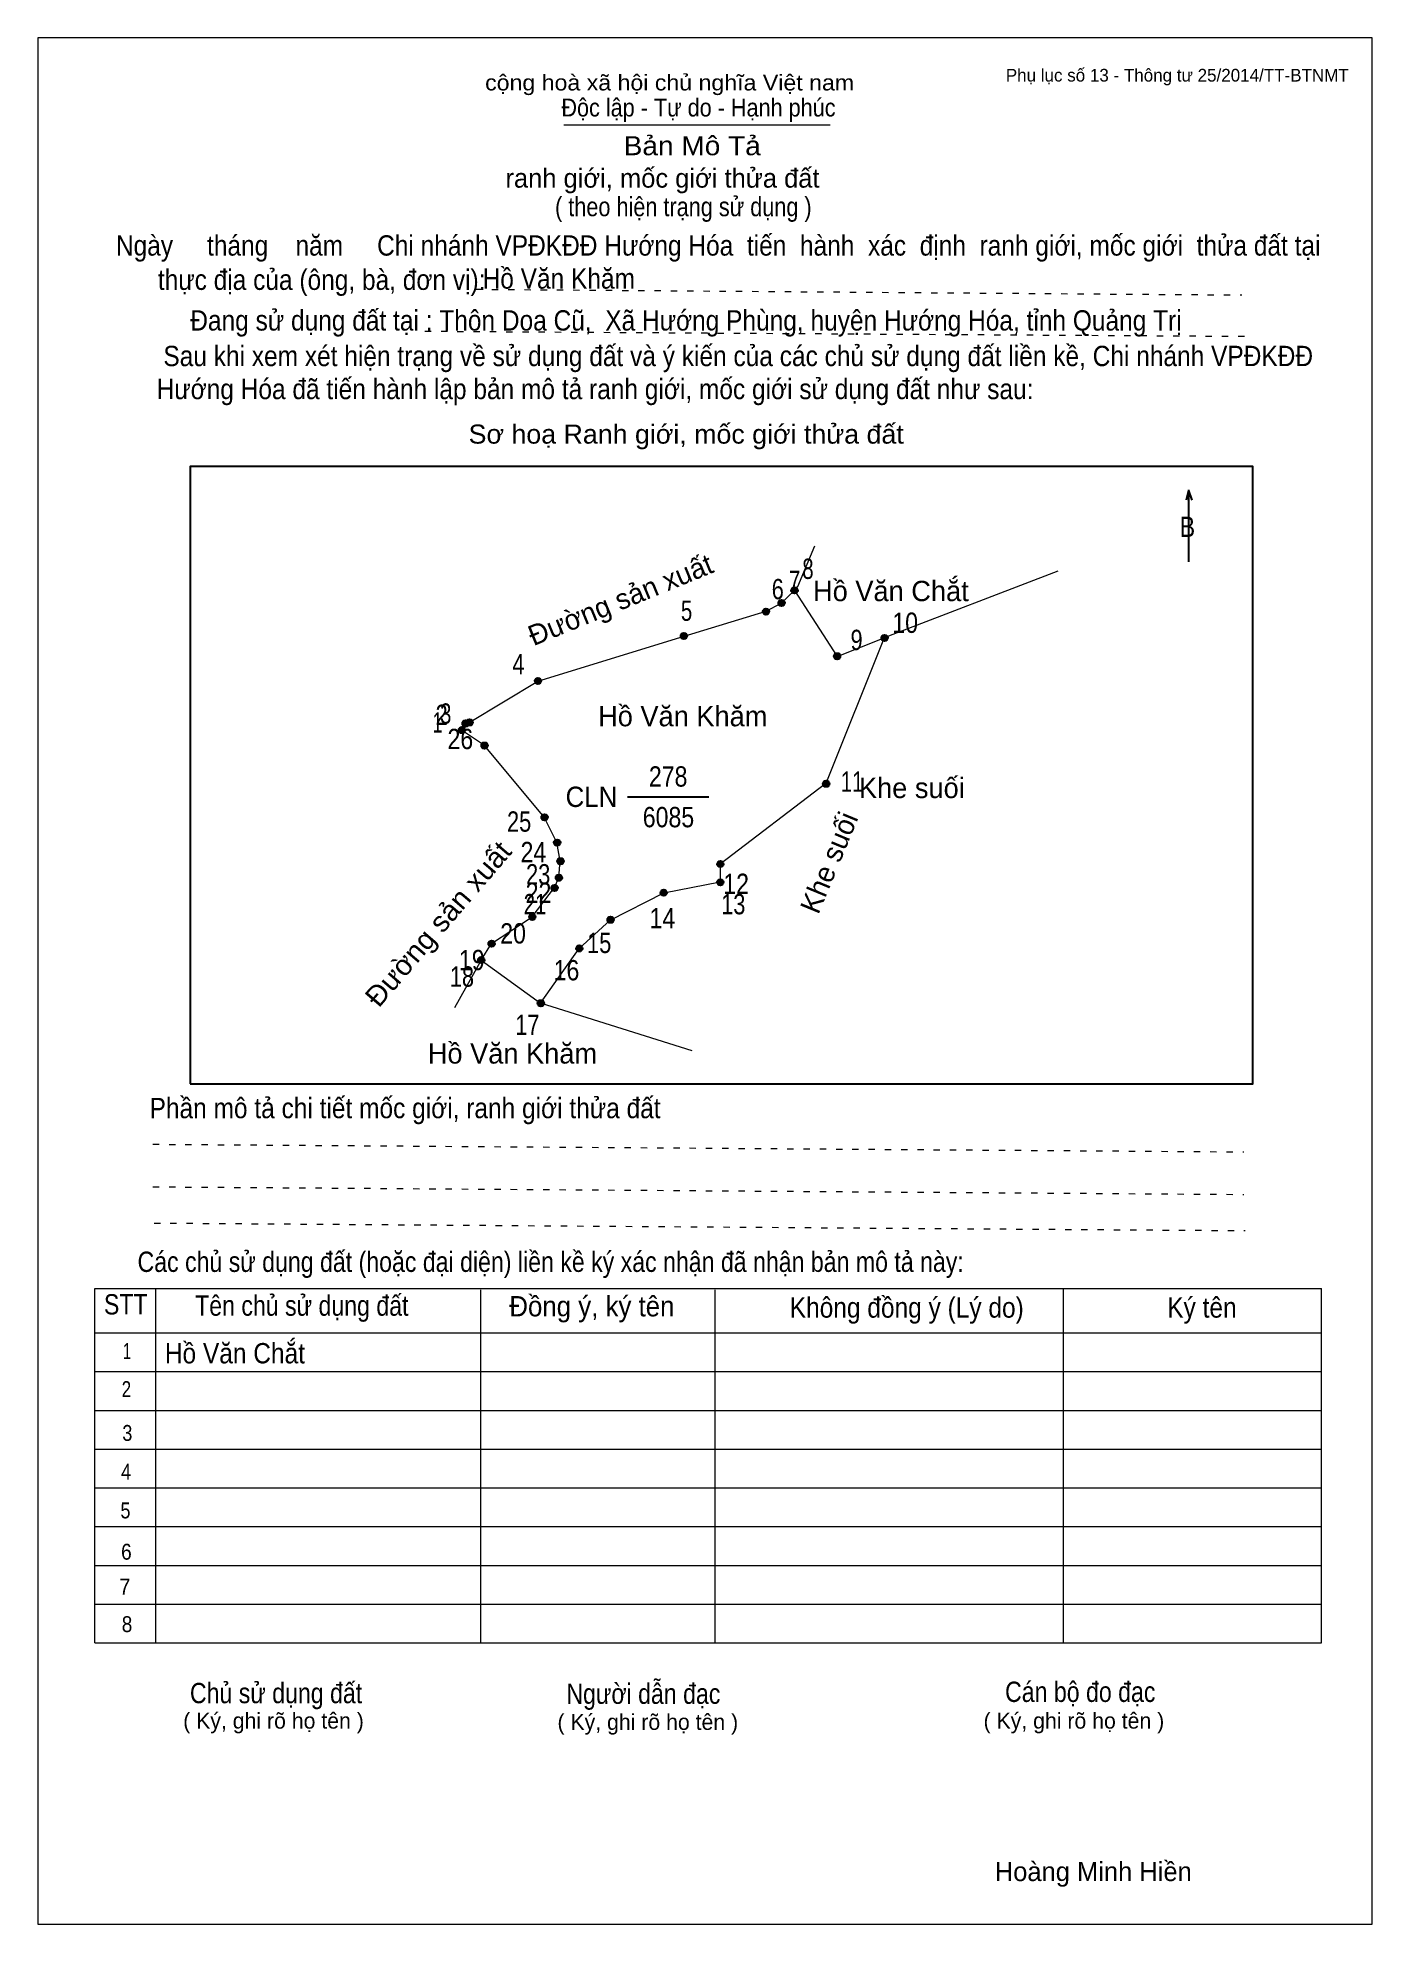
# Model space of a CAD drawing. Header units: centimetres. Extents: x 0 to 21, y 0 to 29.7.
import ezdxf
from ezdxf.enums import TextEntityAlignment as Align

# ---------------------------------------------------------------- set-up
doc = ezdxf.new("R2010")
doc.units = ezdxf.units.CM
doc.header["$LTSCALE"] = 0.13
doc.linetypes.add('DOTTED', pattern=[1.5, 0.3, -1.2])
for name, color, linetype, lineweight in [('1', 7, 'Continuous', 13), ('32', 7, 'Continuous', 25), ('33', 7, 'Continuous', 25), ('6', 7, 'Continuous', 13), ('62', 7, 'Continuous', 13)]:
    doc.layers.add(name, color=color, linetype=linetype, lineweight=lineweight)
doc.layers.add('34', color=7, linetype='Continuous')
doc.layers.add('63', color=7, linetype='Continuous')

msp = doc.modelspace()

# ---------------------------------------------------------------- hatches: boundary and pattern name
at = {"layer": '32'}
for points in [[(11.7545, 20.8014, 1), (11.6545, 20.8014, 1)], [(11.9583, 21, 1), (11.8583, 21, 1)], [(11.5088, 20.6647, 1), (11.4088, 20.6647, 1)], [(10.2171, 20.2818, 1), (10.1171, 20.2818, 1)], [(13.3752, 20.2508, 1), (13.2752, 20.2508, 1)], [(12.6289, 19.9637, 1), (12.5289, 19.9637, 1)], [(7.9218, 19.5734, 1), (7.8218, 19.5734, 1)], [(6.7248, 18.7995, 1), (6.6248, 18.7995, 1)], [(6.7816, 18.9039, 1), (6.6816, 18.9039, 1)], [(6.8448, 18.92, 1), (6.7448, 18.92, 1)], [(7.0807, 18.5566, 1), (6.9807, 18.5566, 1)], [(12.4566, 17.9544, 1), (12.3566, 17.9544, 1)], [(8.0251, 17.4274, 1), (7.9251, 17.4274, 1)], [(8.2238, 17.0289, 1), (8.1238, 17.0289, 1)], [(8.276, 16.7361, 1), (8.176, 16.7361, 1)], [(10.7917, 16.6914, 1), (10.6917, 16.6914, 1)], [(8.1824, 16.3142, 1), (8.0824, 16.3142, 1)], [(8.2508, 16.4755, 1), (8.1508, 16.4755, 1)], [(10.7917, 16.4043, 1), (10.6917, 16.4043, 1)], [(9.8996, 16.2395, 1), (9.7996, 16.2395, 1)], [(7.8328, 15.8601, 1), (7.7328, 15.8601, 1)], [(9.0637, 15.8135, 1), (8.9637, 15.8135, 1)], [(7.1915, 15.4375, 1), (7.0915, 15.4375, 1)], [(7.0291, 15.1797, 1), (6.9291, 15.1797, 1)], [(8.5717, 15.3629, 1), (8.4717, 15.3629, 1)], [(7.9666, 14.5, 1), (7.8666, 14.5, 1)]]:
    msp.add_hatch(color=256, dxfattribs=at).paths.add_polyline_path(points)

# ---------------------------------------------------------------- linework, layer by layer
at = {"layer": '1'}
msp.add_lwpolyline([(21, 0), (21, 29.7), (0, 29.7), (0, 0)], close=True, dxfattribs=at)
at = {"layer": '32'}
for centre in [(11.7045, 20.8014), (11.9083, 21), (11.4588, 20.6647), (10.1671, 20.2818), (13.3252, 20.2508), (12.5789, 19.9637), (7.8718, 19.5734), (6.6748, 18.7995), (6.7316, 18.9039), (6.7948, 18.92), (7.0307, 18.5566), (12.4066, 17.9544), (7.9751, 17.4274), (8.1738, 17.0289), (8.226, 16.7361), (10.7417, 16.6914), (8.1324, 16.3142), (8.2008, 16.4755), (10.7417, 16.4043), (9.8496, 16.2395), (7.7828, 15.8601), (9.0137, 15.8135), (7.1415, 15.4375), (6.9791, 15.1797), (8.5217, 15.3629), (7.9166, 14.5)]:
    msp.add_circle(centre, 0.05, dxfattribs=at)
at = {"layer": '33'}
msp.add_line((9.28, 17.75), (10.56, 17.75), dxfattribs=at)
at = {"layer": '6'}
for p, q in [((16.05, 21.3), (13.32, 20.25)), ((6.98, 15.18), (6.56, 14.43)), ((6.98, 15.18), (7.91, 14.5)), ((10.3, 13.75), (7.91, 14.5))]:
    msp.add_line(p, q, dxfattribs=at)
for points in [[(11.91, 21), (11.96, 21.06), (12.23, 21.7)], [(6.98, 15.18), (7.14, 15.44), (7.78, 15.86), (8.13, 16.32), (8.2, 16.48), (8.22, 16.74), (8.17, 17.03), (7.97, 17.43), (7.03, 18.56), (6.67, 18.8), (6.73, 18.9), (6.79, 18.92), (7.87, 19.57), (10.17, 20.28), (11.46, 20.67), (11.7, 20.8), (11.91, 21)], [(11.91, 21), (12.58, 19.96), (13.32, 20.25)], [(13.32, 20.25), (12.4, 17.96), (10.74, 16.69), (10.74, 16.41)], [(7.91, 14.5), (8.52, 15.36), (9.01, 15.81), (9.85, 16.24), (10.74, 16.41)]]:
    msp.add_lwpolyline(points, dxfattribs=at)
at = {"layer": '62'}
for p, q in [((8.28, 28.33), (12.47, 28.33)), ((0.9, 10.01), (20.2, 10.01)), ((0.9, 4.43), (0.9, 10.01)), ((1.86, 4.43), (1.86, 10.01)), ((6.97, 4.43), (6.97, 9.99)), ((10.66, 4.43), (10.66, 9.99)), ((16.14, 4.43), (16.14, 10.01)), ((20.2, 4.43), (20.2, 10.01)), ((0.9, 9.31), (20.2, 9.31)), ((0.9, 8.7), (20.2, 8.7)), ((0.9, 8.09), (20.2, 8.09)), ((0.9, 7.48), (20.2, 7.48)), ((0.9, 6.87), (20.2, 6.87)), ((0.9, 6.26), (20.2, 6.26)), ((0.9, 5.65), (20.2, 5.65)), ((0.9, 5.04), (20.2, 5.04)), ((0.9, 4.43), (20.2, 4.43))]:
    msp.add_line(p, q, dxfattribs=at)
at = {"layer": '62', "linetype": 'DOTTED'}
for p, q in [((6.89, 25.74), (18.95, 25.65)), ((6.09, 25.08), (19.04, 25)), ((1.81, 12.28), (18.98, 12.16)), ((1.81, 11.61), (18.98, 11.49)), ((1.83, 11.04), (19, 10.92))]:
    msp.add_line(p, q, dxfattribs=at)
at = {"layer": '62', "lineweight": 25}
for p, q in [((18.11, 22.58), (18.11, 21.45)), ((18.11, 22.57), (18.07, 22.42)), ((18.11, 22.57), (18.16, 22.42))]:
    msp.add_line(p, q, dxfattribs=at)
msp.add_lwpolyline([(2.4, 13.23), (19.12, 13.23), (19.12, 22.95), (2.4, 22.95)], close=True, dxfattribs=at)

# ---------------------------------------------------------------- texts
at = {"layer": '32'}
for s, width, p in [('8', 0.75, (12.12, 21.18)), ('6', 0.8, (11.645, 20.86)), ('7', 0.75, (11.91, 20.99)), ('5', 0.75, (10.21, 20.52)), ('10', 0.85, (13.65, 20.33)), ('9', 0.8, (12.885, 20.06)), ('4', 0.8, (7.565, 19.68)), ('1', 0.65, (6.29, 18.76)), ('2', 0.8, (6.355, 18.88)), ('3', 0.75, (6.42, 18.9)), ('26', 0.85, (6.65, 18.5)), ('11', 0.75, (12.815, 17.83)), ('25', 0.8, (7.575, 17.2)), ('24', 0.85, (7.8, 16.72)), ('23', 0.8, (7.875, 16.37)), ('22', 0.85, (7.88, 16.08)), ('12', 0.85, (10.99, 16.22)), ('21', 0.75, (7.825, 15.9)), ('13', 0.8, (10.945, 15.9)), ('20', 0.85, (7.48, 15.44)), ('14', 0.85, (9.83, 15.68)), ('15', 0.8, (8.835, 15.29)), ('19', 0.85, (6.83, 15.02)), ('16', 0.85, (8.32, 14.86)), ('18', 0.8, (6.675, 14.76)), ('17', 0.8, (7.705, 14))]:
    msp.add_text(s, height=0.32, dxfattribs=dict(at, width=width)).set_placement(p, align=Align.CENTER)
at = {"layer": '33'}
for s, rotation, p in [('Đường sản xuất', 22.273, (9.2294, 20.7054)), ('Khe suối', 67.539, (12.6006, 16.6539))]:
    msp.add_text(s, height=0.32, rotation=rotation, dxfattribs=at).set_placement(p, align=Align.CENTER)
for s, p in [('Hồ Văn Chắt', (13.425, 20.83)), ('Hồ Văn Khăm', (10.15, 18.86)), ('Khe suối', (13.755, 17.73)), ('Hồ Văn Khăm', (7.47, 13.55))]:
    msp.add_text(s, height=0.32, dxfattribs=at).set_placement(p, align=Align.CENTER)
at = {"layer": '33', "width": 0.85}
for s, p in [('278', (9.92, 17.91)), ('6085', (9.925, 17.27))]:
    msp.add_text(s, height=0.32, dxfattribs=at).set_placement(p, align=Align.CENTER)
at = {"layer": '33', "width": 0.95}
msp.add_text('CLN', height=0.32, dxfattribs=at).set_placement((9.12, 17.59), align=Align.RIGHT)
at = {"layer": '33', "width": 1.05}
msp.add_text('Đường sản xuất', height=0.32, rotation=49.368, dxfattribs=at).set_placement((6.4218, 15.6458), align=Align.CENTER)
at = {"layer": '34', "width": 0.9}
for s, p in [('Hồ Văn Khăm', (7, 25.75)), ('Hồ Văn Chắt', (2, 8.83))]:
    msp.add_text(s, height=0.32, dxfattribs=at).set_placement(p)
at = {"layer": '62'}
for s, height, width, p in [('cộng hoà xã hội chủ nghĩa Việt nam', 0.2474, 1.1, (7.04, 28.87)), ('Độc lập - Tự do - Hạnh phúc', 0.2828, 0.9, (8.24, 28.46)), ('Bản Mô Tả', 0.3, 1.1, (9.22, 27.85)), ('( theo hiện trạng sử dụng )', 0.3, 0.85, (8.14, 26.89)), ('Ngày     tháng    năm     Chi nhánh VPĐKĐĐ Hướng Hóa  tiến  hành  xác  định  ranh giới, mốc giới  thửa đất tại ', 0.32, 0.9, (1.23, 26.27)), ('thực địa của (ông, bà, đơn vị): ', 0.32, 0.9, (1.89, 25.73)), ('Đang sử dụng đất tại : Thôn Doa Cũ,  Xã Hướng Phùng, huyện Hướng Hóa, tỉnh Quảng Trị', 0.32, 0.9, (2.4, 25.09)), (' Sau khi xem xét hiện trạng về sử dụng đất và ý kiến của các chủ sử dụng đất liền kề, Chi nhánh VPĐKĐĐ ', 0.32, 0.9, (1.87, 24.53)), ('Hướng Hóa đã tiến hành lập bản mô tả ranh giới, mốc giới sử dụng đất như sau:', 0.32, 0.9, (1.87, 24.01)), ('Sơ hoạ Ranh giới, mốc giới thửa đất', 0.3, 1.05, (6.78, 23.31)), ('B', 0.32, 0.85, (17.97, 21.84)), ('Phần mô tả chi tiết mốc giới, ranh giới thửa đất ', 0.32, 0.9, (1.76, 12.69)), ('Các chủ sử dụng đất (hoặc đại diện) liền kề ký xác nhận đã nhận bản mô tả này:', 0.32, 0.85, (1.57, 10.27))]:
    msp.add_text(s, height=height, dxfattribs=dict(at, width=width)).set_placement(p)
msp.add_text('ranh giới, mốc giới thửa đất', height=0.3, dxfattribs=at).set_placement((7.36, 27.34))
for s, height, width, p in [('STT', 0.32, 0.85, (1.385, 9.6)), ('Tên chủ sử dụng đất', 0.32, 0.85, (4.155, 9.58)), ('Đồng ý, ký tên', 0.32, 0.95, (8.72, 9.57)), ('Không đồng ý (Lý do)', 0.32, 0.9, (13.675, 9.55)), ('Ký tên', 0.32, 0.9, (18.32, 9.55)), ('1', 0.25, 0.7, (1.405, 8.9)), ('2', 0.25, 0.8, (1.395, 8.3)), ('3', 0.25, 0.85, (1.41, 7.61)), ('4', 0.25, 0.85, (1.39, 7)), ('5', 0.25, 0.85, (1.38, 6.39)), ('6', 0.25, 0.9, (1.395, 5.74)), ('7', 0.25, 0.95, (1.37, 5.19)), ('8', 0.25, 0.9, (1.405, 4.6)), ('Người dẫn đạc', 0.32, 0.85, (9.53, 3.47)), ('Chủ sử dụng đất', 0.32, 0.85, (3.75, 3.48)), ('Cán bộ đo đạc', 0.32, 0.85, (16.405, 3.5))]:
    msp.add_text(s, height=height, dxfattribs=dict(at, width=width)).set_placement(p, align=Align.CENTER)
for p in [(3.71, 3.08), (9.6, 3.06), (16.305, 3.08)]:
    msp.add_text('( Ký, ghi rõ họ tên )', height=0.25, dxfattribs=at).set_placement(p, align=Align.CENTER)
at = {"layer": '63'}
msp.add_text('Phụ lục số 13 - Thông tư 25/2014/TT-BTNMT', height=0.2, dxfattribs=at).set_placement((20.63, 29.01), align=Align.RIGHT)
msp.add_text('Hoàng Minh Hiền', height=0.3, dxfattribs=at).set_placement((16.61, 0.68), align=Align.CENTER)

doc.saveas('drawing.dxf')
